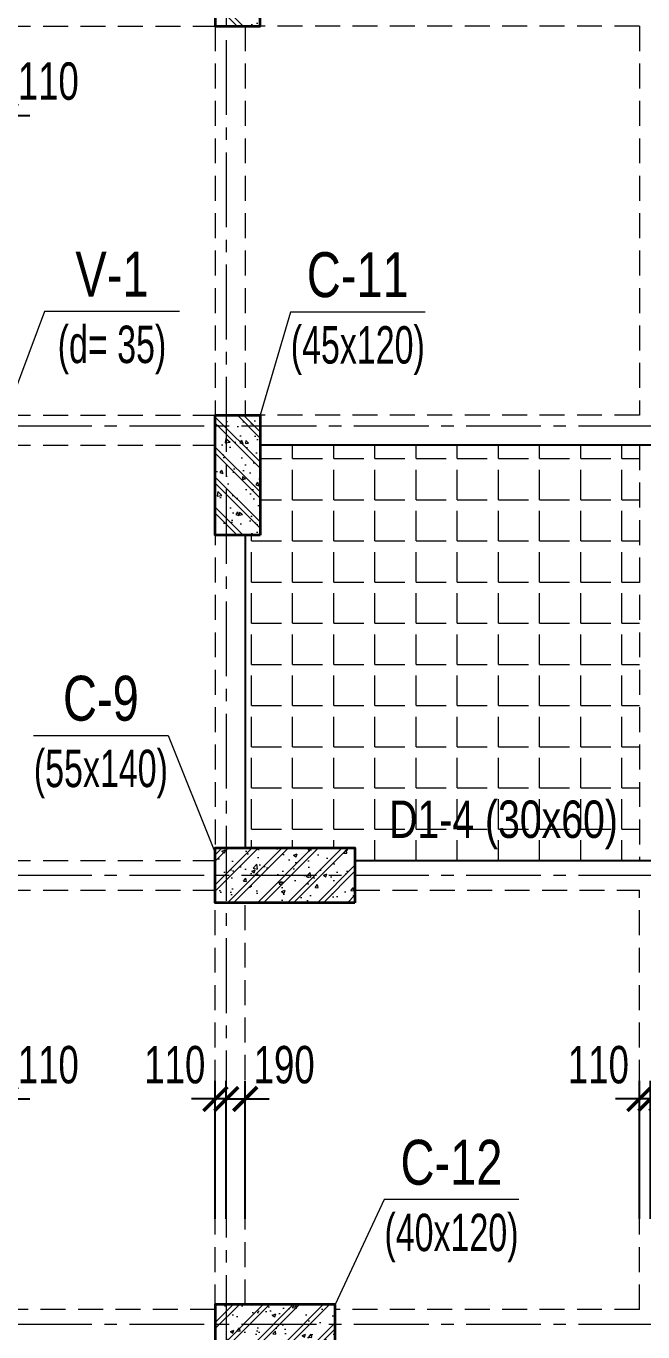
# Model space of a CAD drawing. Header units: millimetres. Extents: x 0 to 132533, y 0 to 93608.
# Drawn here: x 34681 to 40862, y 47662 to 60747 of the extents above; entities that cross this region are included whole.
import ezdxf
from ezdxf.enums import TextEntityAlignment as Align

# ---------------------------------------------------------------- set-up
doc = ezdxf.new("R2010")
doc.units = ezdxf.units.MM
doc.header["$LTSCALE"] = 1000
doc.header["$MEASUREMENT"] = 0
doc.linetypes.add('CENTER2', pattern=[1.125, 0.75, -0.125, 0.125, -0.125])
doc.linetypes.add('HIDDEN', pattern=[0.375, 0.25, -0.125])
for name, color, linetype, lineweight in [('CDC.01.AXIS', 160, 'CENTER2', 13), ('CDC.02.DIM', 1, 'Continuous', 18), ('CDC.03.BORDER', 3, 'Continuous', 25), ('CDC.07.TEXTCOL', 3, 'Continuous', 18), ('CDC.08.TEXTBEAM', 2, 'Continuous', 18), ('CDC.09.COLUMN', 4, 'Continuous', 35), ('CDC.10.HATCH', 163, 'Continuous', 9), ('CDC.13.BEAM', 8, 'HIDDEN', 18), ('TEXTCOL_SHAPE', 6, 'Continuous', 20)]:
    doc.layers.add(name, color=color, linetype=linetype, lineweight=lineweight)
doc.styles.add('KCS_SMTEXT', font='arial.ttf', dxfattribs={"width": 0.7})
doc.dimstyles.new('KCS_DIM150', dxfattribs={"dimscale": 150, "dimtxt": 2.5, "dimasz": 1.6, "dimexe": 1.2, "dimexo": 0, "dimgap": 1, "dimtad": 1, "dimdec": 0, "dimzin": 0, "dimdsep": 46, "dimtxsty": 'KCS_SMTEXT', "dimblk": 'ARCHTICK', "dimcen": 0, "dimdle": 1, "dimclrd": 1, "dimclre": 1, "dimclrt": 2, "dimadec": 0, "dimazin": 0, "dimtfac": 1, "dimtdec": 0, "dimtix": 1, "dimtmove": 2, "dimatfit": 3, "dimfxl": 1, "dimtolj": 1, "dimtzin": 0, "dimarcsym": 0})

# ---------------------------------------------------------------- blocks, each defined once
blk = doc.blocks.new('_ArchTick')
at = {"color": 0, "linetype": 'ByBlock', "const_width": 0.15}
blk.add_lwpolyline([(-0.5, -0.5), (0.5, 0.5)], dxfattribs=at)
blk = doc.blocks.new('*D221')
at = {"layer": 'CDC.02.DIM', "color": 1, "lineweight": -2, "transparency": 16777216}
for p, q in [((34367, 48796), (34367, 50176)), ((34477, 48796), (34477, 50176)), ((34367, 49996), (34127, 49996)), ((34367, 49996), (34477, 49996)), ((34477, 49996), (34717, 49996))]:
    blk.add_line(p, q, dxfattribs=at)
at = {"layer": 'Defpoints', "color": 0, "transparency": 16777216}
for p in [(34477, 49996), (34367, 48796), (34477, 48796)]:
    blk.add_point(p, dxfattribs=at)
at = {"layer": 'CDC.02.DIM', "color": 1, "lineweight": -2, "transparency": 16777216, "xscale": 240, "yscale": 240, "zscale": 240}
blk.add_blockref('_ArchTick', (34367, 49996), dxfattribs=at)
at = {"layer": 'CDC.02.DIM', "color": 1, "lineweight": -2, "transparency": 16777216, "xscale": 240, "yscale": 240, "zscale": 240, "rotation": 180}
blk.add_blockref('_ArchTick', (34477, 49996), dxfattribs=at)
at = {"layer": 'CDC.02.DIM', "color": 2, "transparency": 16777216, "insert": (34903, 50337), "char_height": 375, "attachment_point": 5, "style": 'KCS_SMTEXT'}
blk.add_mtext('\\A1;110', dxfattribs=at)
blk = doc.blocks.new('*D223')
at = {"layer": 'CDC.02.DIM', "color": 1, "lineweight": -2, "transparency": 16777216}
for p, q in [((36687, 48796), (36687, 50176)), ((36877, 48796), (36877, 50176)), ((36687, 49996), (36447, 49996)), ((36687, 49996), (36877, 49996)), ((36877, 49996), (37117, 49996))]:
    blk.add_line(p, q, dxfattribs=at)
at = {"layer": 'Defpoints', "color": 0, "transparency": 16777216}
for p in [(36877, 49996), (36687, 48796), (36877, 48796)]:
    blk.add_point(p, dxfattribs=at)
at = {"layer": 'CDC.02.DIM', "color": 1, "lineweight": -2, "transparency": 16777216, "xscale": 240, "yscale": 240, "zscale": 240}
blk.add_blockref('_ArchTick', (36687, 49996), dxfattribs=at)
at = {"layer": 'CDC.02.DIM', "color": 1, "lineweight": -2, "transparency": 16777216, "xscale": 240, "yscale": 240, "zscale": 240, "rotation": 180}
blk.add_blockref('_ArchTick', (36877, 49996), dxfattribs=at)
at = {"layer": 'CDC.02.DIM', "color": 2, "transparency": 16777216, "insert": (37267, 50337), "char_height": 375, "attachment_point": 5, "style": 'KCS_SMTEXT'}
blk.add_mtext('\\A1;190', dxfattribs=at)
blk = doc.blocks.new('*D224')
at = {"layer": 'CDC.02.DIM', "color": 1, "lineweight": -2, "transparency": 16777216}
for p, q in [((36577, 48796), (36577, 50176)), ((36687, 48796), (36687, 50176)), ((36577, 49996), (36337, 49996)), ((36687, 49996), (36577, 49996)), ((36687, 49996), (36927, 49996))]:
    blk.add_line(p, q, dxfattribs=at)
at = {"layer": 'Defpoints', "color": 0, "transparency": 16777216}
for p in [(36577, 49996), (36577, 48796), (36687, 48796)]:
    blk.add_point(p, dxfattribs=at)
at = {"layer": 'CDC.02.DIM', "color": 1, "lineweight": -2, "transparency": 16777216, "xscale": 240, "yscale": 240, "zscale": 240}
blk.add_blockref('_ArchTick', (36577, 49996), dxfattribs=at)
at = {"layer": 'CDC.02.DIM', "color": 1, "lineweight": -2, "transparency": 16777216, "xscale": 240, "yscale": 240, "zscale": 240, "rotation": 180}
blk.add_blockref('_ArchTick', (36687, 49996), dxfattribs=at)
at = {"layer": 'CDC.02.DIM', "color": 2, "transparency": 16777216, "insert": (36171, 50337), "char_height": 375, "attachment_point": 5, "style": 'KCS_SMTEXT'}
blk.add_mtext('\\A1;110', dxfattribs=at)
blk = doc.blocks.new('*D225')
at = {"layer": 'CDC.02.DIM', "color": 1, "lineweight": -2, "transparency": 16777216}
for p, q in [((40937, 48796), (40937, 50176)), ((41047, 48796), (41047, 50176)), ((40937, 49996), (40697, 49996)), ((40937, 49996), (41047, 49996)), ((41047, 49996), (41287, 49996))]:
    blk.add_line(p, q, dxfattribs=at)
at = {"layer": 'Defpoints', "color": 0, "transparency": 16777216}
for p in [(41047, 49996), (40937, 48796), (41047, 48796)]:
    blk.add_point(p, dxfattribs=at)
at = {"layer": 'CDC.02.DIM', "color": 1, "lineweight": -2, "transparency": 16777216, "xscale": 240, "yscale": 240, "zscale": 240}
blk.add_blockref('_ArchTick', (40937, 49996), dxfattribs=at)
at = {"layer": 'CDC.02.DIM', "color": 1, "lineweight": -2, "transparency": 16777216, "xscale": 240, "yscale": 240, "zscale": 240, "rotation": 180}
blk.add_blockref('_ArchTick', (41047, 49996), dxfattribs=at)
at = {"layer": 'CDC.02.DIM', "color": 2, "transparency": 16777216, "insert": (41434, 50337), "char_height": 375, "attachment_point": 5, "style": 'KCS_SMTEXT'}
blk.add_mtext('\\A1;110', dxfattribs=at)
blk = doc.blocks.new('*D226')
at = {"layer": 'CDC.02.DIM', "color": 1, "lineweight": -2, "transparency": 16777216}
for p, q in [((40827, 48796), (40827, 50176)), ((40937, 48796), (40937, 50176)), ((40827, 49996), (40587, 49996)), ((40937, 49996), (40827, 49996)), ((40937, 49996), (41177, 49996))]:
    blk.add_line(p, q, dxfattribs=at)
at = {"layer": 'Defpoints', "color": 0, "transparency": 16777216}
for p in [(40827, 49996), (40827, 48796), (40937, 48796)]:
    blk.add_point(p, dxfattribs=at)
at = {"layer": 'CDC.02.DIM', "color": 1, "lineweight": -2, "transparency": 16777216, "xscale": 240, "yscale": 240, "zscale": 240}
blk.add_blockref('_ArchTick', (40827, 49996), dxfattribs=at)
at = {"layer": 'CDC.02.DIM', "color": 1, "lineweight": -2, "transparency": 16777216, "xscale": 240, "yscale": 240, "zscale": 240, "rotation": 180}
blk.add_blockref('_ArchTick', (40937, 49996), dxfattribs=at)
at = {"layer": 'CDC.02.DIM', "color": 2, "transparency": 16777216, "insert": (40416, 50337), "char_height": 375, "attachment_point": 5, "style": 'KCS_SMTEXT'}
blk.add_mtext('\\A1;110', dxfattribs=at)
blk = doc.blocks.new('*D286')
at = {"layer": 'CDC.02.DIM', "color": 1, "lineweight": -2, "transparency": 16777216}
for p, q in [((34367, 58651), (34367, 60031)), ((34477, 58651), (34477, 60031)), ((34367, 59851), (34127, 59851)), ((34367, 59851), (34477, 59851)), ((34477, 59851), (34717, 59851))]:
    blk.add_line(p, q, dxfattribs=at)
at = {"layer": 'Defpoints', "color": 0, "transparency": 16777216}
for p in [(34477, 59851), (34367, 58651), (34477, 58651)]:
    blk.add_point(p, dxfattribs=at)
at = {"layer": 'CDC.02.DIM', "color": 1, "lineweight": -2, "transparency": 16777216, "xscale": 240, "yscale": 240, "zscale": 240}
blk.add_blockref('_ArchTick', (34367, 59851), dxfattribs=at)
at = {"layer": 'CDC.02.DIM', "color": 1, "lineweight": -2, "transparency": 16777216, "xscale": 240, "yscale": 240, "zscale": 240, "rotation": 180}
blk.add_blockref('_ArchTick', (34477, 59851), dxfattribs=at)
at = {"layer": 'CDC.02.DIM', "color": 2, "transparency": 16777216, "insert": (34903, 60193), "char_height": 375, "attachment_point": 5, "style": 'KCS_SMTEXT'}
blk.add_mtext('\\A1;110', dxfattribs=at)

msp = doc.modelspace()

# ---------------------------------------------------------------- hatches: boundary and pattern name
at = {"layer": 'CDC.10.HATCH'}
h = msp.add_hatch(dxfattribs=at)
h.set_pattern_fill('BT-01', color=256, scale=50, angle=-90, pattern_type=2)
h.set_pattern_definition([(320, (-457807.58, -322771.06), (-31.37607, -358.63009), [37.5, -412.5]), (265, (-457807.58, -322771.06), (376.09607, 69.37567), [30, -330]), (10.4514, (-457810.2, -322800.95), (344.71977, -289.2547), [31.8701, -350.57106]), (316.1842, (-457707.6, -322771.06), (-82.7595, -533.62052), [56.25, -618.75]), (6.6356, (-457714.5, -322815.53), (487.05894, -467.33135), [47.80514, -525.8565]), (261.1842, (-457707.6, -322771.06), (487.0593, -467.33097), [45, -495]), (291, (-457732.58, -322821.06), (-201.30945, -298.45353), [37.5, -412.5]), (236, (-457732.58, -322821.06), (362.57502, -121.65767), [30, -330]), (341.4514, (-457749.35, -322845.93), (161.26525, -420.11131), [31.8701, -350.57106]), (307.5, (-457807.58, -322771.06), (166.446927, -6.079928), [0, -326, 0, -335, 0, -331.25]), (277.5, (-457807.58, -322771.06), (197.205856, -131.53477), [0, -191, 0, -318.5, 0, -126.25]), (237.5, (-457807.58, -322659.56), (-11.277436, -266.911218), [0, -125, 0, -390, 0, -517.5]), (227.5, (-457807.58, -322609.56), (50.05249, -291.593085), [0, -162.5, 0, -259, 0, -367.5]), (315, (-457807.58, -322771.06), (150.26019, 150.26019), []), (315, (-457746.33, -322771.06), (150.26019, 150.26019), [])])
h.paths.add_polyline_path([(37026.5, 61946.5), (36576.5, 61946.5), (36576.5, 60746.5), (37026.5, 60746.5)])
h = msp.add_hatch(dxfattribs=at)
h.set_pattern_fill('BT-01', color=256, scale=50, angle=-90, pattern_type=2)
h.set_pattern_definition([(320, (-457807.58, -327871.06), (-31.37607, -358.63009), [37.5, -412.5]), (265, (-457807.58, -327871.06), (376.09607, 69.37567), [30, -330]), (10.4514, (-457810.2, -327900.95), (344.71977, -289.2547), [31.8701, -350.57106]), (316.1842, (-457707.6, -327871.06), (-82.7595, -533.62052), [56.25, -618.75]), (6.6356, (-457714.5, -327915.53), (487.05894, -467.33135), [47.80514, -525.8565]), (261.1842, (-457707.6, -327871.06), (487.0593, -467.33097), [45, -495]), (291, (-457732.58, -327921.06), (-201.30945, -298.45353), [37.5, -412.5]), (236, (-457732.58, -327921.06), (362.57502, -121.65767), [30, -330]), (341.4514, (-457749.35, -327945.93), (161.26525, -420.11131), [31.8701, -350.57106]), (307.5, (-457807.58, -327871.06), (166.446927, -6.079928), [0, -326, 0, -335, 0, -331.25]), (277.5, (-457807.58, -327871.06), (197.205856, -131.53477), [0, -191, 0, -318.5, 0, -126.25]), (237.5, (-457807.58, -327759.56), (-11.277436, -266.911218), [0, -125, 0, -390, 0, -517.5]), (227.5, (-457807.58, -327709.56), (50.05249, -291.593085), [0, -162.5, 0, -259, 0, -367.5]), (315, (-457807.58, -327871.06), (150.26019, 150.26019), []), (315, (-457746.33, -327871.06), (150.26019, 150.26019), [])])
h.paths.add_polyline_path([(37026.5, 56846.5), (36576.5, 56846.5), (36576.5, 55646.5), (37026.5, 55646.5)])
h = msp.add_hatch(dxfattribs=at)
h.set_pattern_fill('ANGLE', color=256, scale=1500)
h.set_pattern_definition([(0, (428814.13, -433637.55), (0, 412.5), [300, -112.5]), (90, (428814.13, -433637.55), (-412.5, 3e-14), [300, -112.5])])
h.paths.add_polyline_path([(40826.5, 56546.5), (37026.5, 56546.5), (37026.5, 55646.5), (36876.5, 55646.5), (36876.5, 52511.5), (37976.5, 52511.5), (37976.5, 52386.5), (40826.5, 52386.5)])
h.paths.add_polyline_path([(44996.5, 56396.5), (44096.5, 56396.5), (44096.5, 56546.5), (41046.5, 56546.5), (41046.5, 52386.5), (43896.5, 52386.5), (43896.5, 52486.5), (43896.5, 52586.5), (44996.5, 52586.5)])
h.paths.add_polyline_path([(38195.4, 52378.4), (40734.2, 52378.4), (40734.2, 53115.9), (38195.4, 53115.9)], flags=9)
h = msp.add_hatch(dxfattribs=at)
h.set_pattern_fill('BT-01', color=256, scale=50, pattern_type=2)
h.set_pattern_definition([(50, (421494.13, -460657.55), (358.63009, -31.37607), [37.5, -412.5]), (355, (421494.13, -460657.55), (-69.37567, 376.09607), [30, -330]), (100.4514, (421524.02, -460660.17), (289.2547, 344.71977), [31.8701, -350.57106]), (46.1842, (421494.13, -460557.55), (533.62052, -82.7595), [56.25, -618.75]), (96.6356, (421538.6, -460564.45), (467.33135, 487.05894), [47.80514, -525.8565]), (351.1842, (421494.13, -460557.55), (467.33097, 487.0593), [45, -495]), (21, (421544.13, -460582.55), (298.45353, -201.30945), [37.5, -412.5]), (326, (421544.13, -460582.55), (121.65767, 362.57502), [30, -330]), (71.4514, (421569, -460599.33), (420.11131, 161.26525), [31.8701, -350.57106]), (37.5, (421494.13, -460657.55), (6.079928, 166.446927), [0, -326, 0, -335, 0, -331.25]), (7.5, (421494.13, -460657.55), (131.53477, 197.205856), [0, -191, 0, -318.5, 0, -126.25]), (327.5, (421382.63, -460657.55), (266.911218, -11.277436), [0, -125, 0, -390, 0, -517.5]), (317.5, (421332.63, -460657.55), (291.593085, 50.05249), [0, -162.5, 0, -259, 0, -367.5]), (45, (421494.13, -460657.55), (-150.26019, 150.26019), []), (45, (421494.13, -460596.3), (-150.26019, 150.26019), [])])
h.paths.add_polyline_path([(36576.5, 51961.5), (37976.5, 51961.5), (37976.5, 52511.5), (36576.5, 52511.5)])
h = msp.add_hatch(dxfattribs=at)
h.set_pattern_fill('BT-01', color=256, scale=50, pattern_type=2)
h.set_pattern_definition([(50, (450194.13, -433637.55), (358.63009, -31.37607), [37.5, -412.5]), (355, (450194.13, -433637.55), (-69.37567, 376.09607), [30, -330]), (100.4514, (450224.02, -433640.17), (289.2547, 344.71977), [31.8701, -350.57106]), (46.1842, (450194.13, -433537.55), (533.62052, -82.7595), [56.25, -618.75]), (96.6356, (450238.6, -433544.45), (467.33135, 487.05894), [47.80514, -525.8565]), (351.1842, (450194.13, -433537.55), (467.33097, 487.0593), [45, -495]), (21, (450244.13, -433562.55), (298.45353, -201.30945), [37.5, -412.5]), (326, (450244.13, -433562.55), (121.65767, 362.57502), [30, -330]), (71.4514, (450269, -433579.33), (420.11131, 161.26525), [31.8701, -350.57106]), (37.5, (450194.13, -433637.55), (6.079928, 166.446927), [0, -326, 0, -335, 0, -331.25]), (7.5, (450194.13, -433637.55), (131.53477, 197.205856), [0, -191, 0, -318.5, 0, -126.25]), (327.5, (450082.63, -433637.55), (266.911218, -11.277436), [0, -125, 0, -390, 0, -517.5]), (317.5, (450032.63, -433637.55), (291.593085, 50.05249), [0, -162.5, 0, -259, 0, -367.5]), (45, (450194.13, -433637.55), (-150.26019, 150.26019), []), (45, (450194.13, -433576.3), (-150.26019, 150.26019), [])])
h.paths.add_polyline_path([(36576.5, 47536.5), (37776.5, 47536.5), (37776.5, 47936.5), (36576.5, 47936.5)])

# ---------------------------------------------------------------- linework, layer by layer
at = {"layer": 'CDC.01.AXIS'}
for p, q in [((36686.5, 85356.5), (36686.5, 10116.5)), ((93840.4, 56736.5), (13229.2, 56736.5)), ((93840.4, 52236.5), (13229.2, 52236.5)), ((93840.4, 47736.5), (13229.2, 47736.5))]:
    msp.add_line(p, q, dxfattribs=at)
at = {"layer": 'CDC.03.BORDER'}
for p, q in [((44096.5, 56546.5), (37026.5, 56546.5)), ((36876.5, 55646.5), (36876.5, 52511.5)), ((37976.5, 52386.5), (43896.5, 52386.5))]:
    msp.add_line(p, q, dxfattribs=at)
at = {"layer": 'CDC.07.TEXTCOL', "color": 8}
for p, q in [((34866.4, 57886.1), (34476.5, 56846.5)), ((36216.4, 57886.1), (34866.4, 57886.1)), ((37329.6, 57880.9), (37026.5, 56846.5)), ((38679.6, 57880.9), (37329.6, 57880.9)), ((34755.3, 53636.5), (36105.3, 53636.5)), ((36105.3, 53636.5), (36576.5, 52461.5)), ((38268.6, 48986.5), (37776.5, 47936.5)), ((39618.6, 48986.5), (38268.6, 48986.5))]:
    msp.add_line(p, q, dxfattribs=at)
at = {"layer": 'CDC.09.COLUMN'}
for points in [[(37026.5, 61946.5), (36576.5, 61946.5), (36576.5, 60746.5), (37026.5, 60746.5)], [(37026.5, 55646.5), (36576.5, 55646.5), (36576.5, 56846.5), (37026.5, 56846.5)], [(37976.5, 51961.5), (36576.5, 51961.5), (36576.5, 52511.5), (37976.5, 52511.5)], [(37776.5, 47936.5), (36576.5, 47936.5), (36576.5, 47536.5), (37776.5, 47536.5)]]:
    msp.add_lwpolyline(points, close=True, dxfattribs=at)
at = {"layer": 'CDC.13.BEAM'}
for p, q in [((34476.5, 60746.5), (36576.5, 60746.5)), ((36576.5, 60746.5), (36576.5, 56846.5)), ((36876.5, 60746.5), (36876.5, 56846.5)), ((40826.5, 60746.5), (36876.5, 60746.5)), ((40826.5, 60746.5), (40826.5, 56846.5)), ((34476.5, 56846.5), (36576.5, 56846.5)), ((40826.5, 56846.5), (36876.5, 56846.5)), ((34476.5, 56546.5), (36576.5, 56546.5)), ((36576.5, 56546.5), (36576.5, 52386.5)), ((40826.5, 56546.5), (40826.5, 52386.5)), ((34476.5, 52386.5), (36576.5, 52386.5)), ((34476.5, 52086.5), (36576.5, 52086.5)), ((36576.5, 47886.5), (36576.5, 52086.5)), ((37976.5, 52086.5), (40826.5, 52086.5)), ((40826.5, 47886.5), (40826.5, 52086.5)), ((36876.5, 47936.5), (36876.5, 51961.5)), ((36576.5, 47886.5), (34476.5, 47886.5)), ((40826.5, 47886.5), (37776.5, 47886.5))]:
    msp.add_line(p, q, dxfattribs=at)

# ---------------------------------------------------------------- texts
at = {"layer": 'CDC.07.TEXTCOL', "style": 'KCS_SMTEXT', "width": 0.75}
for s, p in [('V-1', (35541.4, 58261.1)), ('C-11', (38004.6, 58255.9)), ('C-9', (35430.3, 54011.5)), ('C-12', (38943.6, 49361.5))]:
    msp.add_text(s, height=450, dxfattribs=at).set_placement(p, align=Align.MIDDLE)
at = {"layer": 'CDC.08.TEXTBEAM', "style": 'KCS_SMTEXT', "width": 0.75}
msp.add_text('D1-4 (30x60)', height=375, dxfattribs=at).set_placement((38318.4, 52986.5), align=Align.TOP_LEFT)
at = {"layer": 'TEXTCOL_SHAPE', "style": 'KCS_SMTEXT', "width": 0.65}
for s, p in [('(d= 35)', (35541.4, 57511.1)), ('(45x120)', (38004.6, 57505.9)), ('(55x140)', (35430.3, 53261.5)), ('(40x120)', (38943.6, 48611.5))]:
    msp.add_text(s, height=375, dxfattribs=at).set_placement(p, align=Align.MIDDLE)

# ---------------------------------------------------------------- dimensions: what is measured, and where the dimension line sits
at = {"layer": 'CDC.02.DIM'}
for base, p1, p2, picture, middle in [((34476.5, 59851.2), (34366.5, 58651.2), (34476.5, 58651.2), '*D286', (34903.3, 60192.7)), ((34476.5, 49995.7), (34366.5, 48795.7), (34476.5, 48795.7), '*D221', (34903.3, 50337.2)), ((36876.5, 49995.7), (36686.5, 48795.7), (36876.5, 48795.7), '*D223', (37266.8, 50337.2)), ((41046.5, 49995.7), (40936.5, 48795.7), (41046.5, 48795.7), '*D225', (41434, 50337.2))]:
    dim = msp.add_linear_dim(base=base, p1=p1, p2=p2, dimstyle='KCS_DIM150', dxfattribs=at)
    dim.commit()
    dim.dimension.update_dxf_attribs({"geometry": picture, "text_midpoint": middle, "dimtype": 160})
for base, p1, p2, picture, middle in [((36576.5, 49995.7), (36686.5, 48795.7), (36576.5, 48795.7), '*D224', (36171.2, 50337.2)), ((40826.5, 49995.7), (40936.5, 48795.7), (40826.5, 48795.7), '*D226', (40416.1, 50337.2))]:
    dim = msp.add_linear_dim(base=base, p1=p1, p2=p2, angle=180, dimstyle='KCS_DIM150', dxfattribs=at)
    dim.commit()
    dim.dimension.update_dxf_attribs({"geometry": picture, "text_midpoint": middle, "dimtype": 160})

doc.saveas('drawing.dxf')
